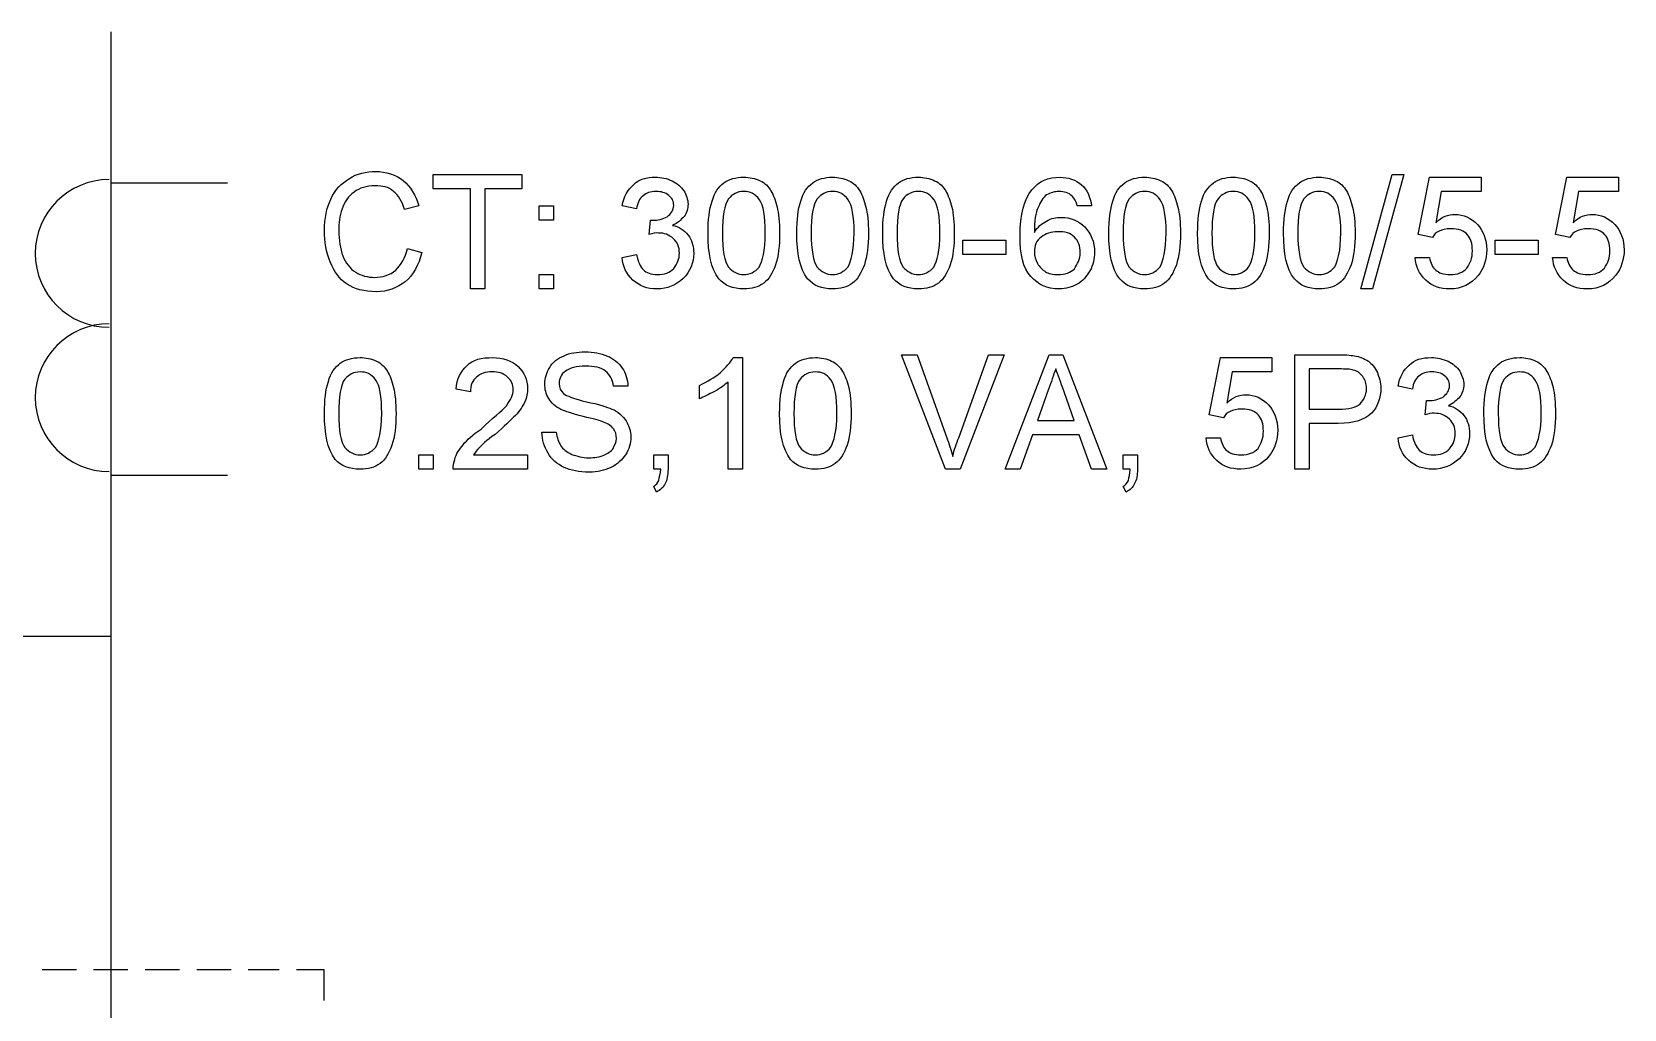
# Model space of a CAD drawing. Header units: millimetres. Extents: x 12 to 286, y 8 to 173.
# Drawn here: x 69.1 to 88.72, y 30.95 to 43 of the extents above; entities that cross this region are included whole.
import ezdxf

# ---------------------------------------------------------------- set-up
doc = ezdxf.new("R2010")
doc.units = ezdxf.units.MM
doc.layers.get('0').update_dxf_attribs({"linetype": 'CONTINUOUS'})

msp = doc.modelspace()

# ---------------------------------------------------------------- linework, layer by layer
at = {"color": 0}
for p, q in [((70.0761, 42.9962), (70.0761, 31.4399)), ((74.0473, 41.0626), (74.0473, 41.239)), ((74.0473, 41.239), (75.1417, 41.239)), ((75.1417, 41.239), (75.1417, 41.0626)), ((85.4784, 39.8279), (85.8654, 41.239)), ((86.0104, 41.239), (85.623, 39.8279)), ((85.8654, 41.239), (86.0104, 41.239)), ((86.184, 40.4992), (86.3244, 41.2048)), ((86.3244, 41.2048), (86.9597, 41.2048)), ((86.9597, 41.2048), (86.9597, 41.0284)), ((87.8777, 40.4992), (88.0181, 41.2048)), ((88.0181, 41.2048), (88.6534, 41.2048)), ((88.6534, 41.2048), (88.6534, 41.0284)), ((70.0761, 41.1346), (71.5148, 41.1346)), ((74.5063, 41.0626), (74.0473, 41.0626)), ((74.5063, 39.8279), (74.5063, 41.0626)), ((75.1417, 41.0626), (74.6827, 41.0626)), ((74.6827, 41.0626), (74.6827, 39.8279)), ((86.4676, 41.0284), (86.403, 40.6439)), ((86.9597, 41.0284), (86.4676, 41.0284)), ((88.1613, 41.0284), (88.0953, 40.6439)), ((88.6534, 41.0284), (88.1613, 41.0284)), ((73.871, 40.8506), (73.6946, 40.8065)), ((75.354, 40.6756), (75.354, 40.852)), ((75.354, 40.852), (75.5304, 40.852)), ((75.5304, 40.852), (75.5304, 40.6756)), ((76.5528, 40.816), (76.3764, 40.852)), ((82.1612, 40.852), (81.9848, 40.852)), ((82.1612, 40.852), (82.1612, 40.852)), ((75.5304, 40.6756), (75.354, 40.6756)), ((76.7098, 40.4992), (76.7278, 40.6756)), ((77.4347, 40.5158), (77.4347, 40.5158)), ((78.529, 40.5158), (78.529, 40.5158)), ((79.5874, 40.5158), (79.5874, 40.5158)), ((80.5737, 40.2526), (80.5737, 40.429)), ((80.5737, 40.429), (81.1029, 40.429)), ((81.1029, 40.429), (81.1029, 40.2526)), ((82.3736, 40.5158), (82.3736, 40.5158)), ((83.4679, 40.5158), (83.4679, 40.5158)), ((84.5263, 40.5158), (84.5263, 40.5158)), ((86.3604, 40.4633), (86.184, 40.4992)), ((87.1361, 40.2526), (87.1361, 40.429)), ((87.1361, 40.429), (87.6653, 40.429)), ((87.6653, 40.429), (87.6653, 40.2526)), ((88.054, 40.4633), (87.8777, 40.4992)), ((73.7306, 40.3257), (73.9069, 40.2788)), ((76.3764, 40.2167), (76.5528, 40.2526)), ((81.1029, 40.2526), (80.5737, 40.2526)), ((87.6653, 40.2526), (87.1361, 40.2526)), ((86.148, 40.2167), (86.3244, 40.2167)), ((87.8417, 40.2167), (88.0181, 40.2167)), ((75.354, 39.8279), (75.354, 40.0043)), ((75.354, 40.0043), (75.5304, 40.0043)), ((75.5304, 40.0043), (75.5304, 39.8279)), ((74.6827, 39.8279), (74.5063, 39.8279)), ((75.5304, 39.8279), (75.354, 39.8279)), ((85.623, 39.8279), (85.4784, 39.8279)), ((77.7448, 38.9819), (77.8577, 38.9819)), ((77.8577, 38.9819), (77.8577, 37.6068)), ((80.3603, 37.6068), (79.8174, 39.0179)), ((79.8174, 39.0179), (80.0104, 39.0179)), ((80.0104, 39.0179), (80.3769, 37.9952)), ((80.5243, 37.9952), (80.8923, 39.0179)), ((81.0853, 39.0179), (80.5423, 37.6068)), ((80.8923, 39.0179), (81.0853, 39.0179)), ((81.0948, 37.6068), (81.6363, 39.0179)), ((81.6363, 39.0179), (81.806, 39.0179)), ((81.806, 39.0179), (82.3475, 37.6068)), ((83.6083, 38.2764), (83.7487, 38.9819)), ((83.7487, 38.9819), (84.3841, 38.9819)), ((84.3841, 38.9819), (84.3841, 38.8056)), ((84.6667, 37.6068), (84.6667, 39.0179)), ((84.6667, 39.0179), (85.1902, 39.0179)), ((77.6813, 37.6068), (77.6813, 38.6789)), ((83.8923, 38.8056), (83.8274, 38.421)), ((84.3841, 38.8056), (83.8923, 38.8056)), ((85.2082, 38.8415), (84.8431, 38.8415)), ((84.8431, 38.8415), (84.8431, 38.3466)), ((74.5063, 38.559), (74.3299, 38.5932)), ((76.4466, 38.6292), (76.2702, 38.6292)), ((77.3285, 38.475), (77.3285, 38.6373)), ((81.6321, 38.5921), (81.4945, 38.2062)), ((81.9478, 38.2062), (81.8226, 38.559)), ((86.1138, 38.5932), (85.9374, 38.6292)), ((72.7082, 38.293), (72.7082, 38.293)), ((78.3167, 38.293), (78.3167, 38.293)), ((83.7847, 38.2404), (83.6083, 38.2764)), ((84.8431, 38.3466), (85.2124, 38.3466)), ((86.2707, 38.2764), (86.2887, 38.4528)), ((86.9957, 38.293), (86.9957, 38.293)), ((81.4945, 38.2062), (81.9478, 38.2062)), ((85.2015, 38.1702), (84.8431, 38.1702)), ((84.8431, 38.1702), (84.8431, 37.6068)), ((75.3883, 38.064), (75.5646, 38.064)), ((81.431, 38.0298), (81.2793, 37.6068)), ((82.0099, 38.0298), (81.431, 38.0298)), ((82.1612, 37.6068), (82.0099, 38.0298)), ((83.5723, 37.9938), (83.7487, 37.9938)), ((85.9374, 37.9938), (86.1138, 38.0298)), ((73.871, 37.6068), (73.871, 37.7832)), ((73.871, 37.7832), (74.0473, 37.7832)), ((74.0473, 37.7832), (74.0473, 37.6068)), ((74.5451, 37.7832), (75.2119, 37.7832)), ((75.2119, 37.7832), (75.2119, 37.6068)), ((76.7652, 37.6068), (76.7652, 37.7832)), ((76.7652, 37.7832), (76.9415, 37.7832)), ((76.9415, 37.7832), (76.9415, 37.6068)), ((82.55, 37.6068), (82.55, 37.7832)), ((82.55, 37.7832), (82.7264, 37.7832)), ((82.7264, 37.7832), (82.7264, 37.6068)), ((70.0761, 37.5349), (71.5148, 37.5349)), ((74.0473, 37.6068), (73.871, 37.6068)), ((75.2119, 37.6068), (74.2957, 37.6068)), ((76.8519, 37.6068), (76.7652, 37.6068)), ((77.8577, 37.6068), (77.6813, 37.6068)), ((80.5423, 37.6068), (80.3603, 37.6068)), ((81.2793, 37.6068), (81.0948, 37.6068)), ((82.3475, 37.6068), (82.1612, 37.6068)), ((82.6368, 37.6068), (82.55, 37.6068)), ((84.8431, 37.6068), (84.6667, 37.6068)), ((76.7994, 37.3242), (76.7652, 37.3944)), ((82.586, 37.3242), (82.55, 37.3944)), ((70.0761, 35.5466), (65.3341, 35.5466)), ((69.2284, 31.4399), (69.6528, 31.4399)), ((69.8638, 31.4399), (70.2867, 31.4399)), ((70.0761, 31.4399), (70.0761, 29.8304)), ((70.4991, 31.4399), (70.9221, 31.4399)), ((71.1345, 31.4399), (71.5574, 31.4399)), ((71.7695, 31.4399), (72.1501, 31.4399)), ((72.3621, 31.4399), (72.6997, 31.4399)), ((72.6997, 31.4399), (72.6997, 31.0582))]:
    msp.add_line(p, q, dxfattribs=at)
for points in [[(73.0155, 41.1882), (73.1061, 41.2517), (73.2236, 41.275), (73.3418, 41.275)], [(73.3418, 41.275), (73.4646, 41.275), (73.5887, 41.238), (73.6794, 41.1635)], [(76.5168, 41.1124), (76.5775, 41.1812), (76.6794, 41.2048), (76.787, 41.2048)], [(76.787, 41.2048), (76.8544, 41.2048), (76.9303, 41.1896), (76.9938, 41.1593)], [(77.6305, 41.1346), (77.6898, 41.1812), (77.778, 41.2048), (77.8757, 41.2048)], [(77.8757, 41.2048), (77.942, 41.2048), (78.015, 41.1896), (78.0754, 41.1607)], [(78.7245, 41.1346), (78.7823, 41.1812), (78.8705, 41.2048), (78.97, 41.2048)], [(78.97, 41.2048), (79.036, 41.2048), (79.1076, 41.1896), (79.1683, 41.1607)], [(79.7828, 41.1346), (79.8407, 41.1812), (79.9289, 41.2048), (80.0283, 41.2048)], [(80.0283, 41.2048), (80.0943, 41.2048), (80.1659, 41.1896), (80.2266, 41.1607)], [(81.4268, 41.0503), (81.5111, 41.1565), (81.6282, 41.2048), (81.7728, 41.2048)], [(81.7728, 41.2048), (81.8691, 41.2048), (81.9686, 41.173), (82.0374, 41.111)], [(82.5694, 41.1346), (82.6287, 41.1812), (82.7169, 41.2048), (82.8146, 41.2048)], [(82.8146, 41.2048), (82.8809, 41.2048), (82.9539, 41.1896), (83.0143, 41.1607)], [(83.6634, 41.1346), (83.7212, 41.1812), (83.8094, 41.2048), (83.9089, 41.2048)], [(83.9089, 41.2048), (83.9749, 41.2048), (84.0465, 41.1896), (84.1072, 41.1607)], [(84.7217, 41.1346), (84.7796, 41.1812), (84.8678, 41.2048), (84.9672, 41.2048)], [(84.9672, 41.2048), (85.0332, 41.2048), (85.1048, 41.1896), (85.1655, 41.1607)], [(70.0539, 41.1759), (69.5523, 41.1759), (69.1444, 40.7691), (69.1444, 40.2664)], [(72.7879, 40.936), (72.8377, 41.0531), (72.9174, 41.1304), (73.0155, 41.1882)], [(73.0733, 41.0214), (72.9989, 40.972), (72.9548, 40.9004), (72.9259, 40.8146)], [(73.3337, 41.0986), (73.2208, 41.0986), (73.1435, 41.0725), (73.0733, 41.0214)], [(73.5584, 41.0298), (73.4977, 41.0863), (73.4247, 41.0986), (73.3337, 41.0986)], [(73.6946, 40.8065), (73.6646, 40.9127), (73.6191, 40.9829), (73.5584, 41.0298)], [(73.6794, 41.1635), (73.7651, 41.0916), (73.8353, 40.9843), (73.871, 40.8506)], [(76.3764, 40.852), (76.3972, 40.9635), (76.4438, 41.0503), (76.5168, 41.1124)], [(76.7941, 41.0284), (76.7211, 41.0284), (76.677, 41.0104), (76.6339, 40.9744)], [(76.9511, 40.9801), (76.907, 41.0161), (76.8572, 41.0284), (76.7941, 41.0284)], [(76.9938, 41.1593), (77.0502, 41.1332), (77.1042, 41.0877), (77.137, 41.0365)], [(77.137, 41.0365), (77.1645, 40.9938), (77.1881, 40.9293), (77.1881, 40.8711)], [(77.4845, 40.9099), (77.512, 41.0175), (77.5656, 41.0877), (77.6305, 41.1346)], [(77.8743, 41.0284), (77.7946, 41.0284), (77.7363, 40.9981), (77.687, 40.9388)], [(78.0687, 40.9265), (78.0094, 41.0048), (77.9558, 41.0284), (77.8743, 41.0284)], [(78.0754, 41.1607), (78.1332, 41.1346), (78.1816, 41.0905), (78.2105, 41.0351)], [(78.2105, 41.0351), (78.2408, 40.9896), (78.2655, 40.9127), (78.2863, 40.8354)], [(78.577, 40.9099), (78.6059, 41.0175), (78.6599, 41.0877), (78.7245, 41.1346)], [(78.9672, 41.0284), (78.8871, 41.0284), (78.8307, 40.9981), (78.7799, 40.9388)], [(79.1616, 40.9265), (79.1023, 41.0048), (79.0497, 41.0284), (78.9672, 41.0284)], [(79.1683, 41.1607), (79.2275, 41.1346), (79.2745, 41.0905), (79.3048, 41.0351)], [(79.3048, 41.0351), (79.3351, 40.9896), (79.3598, 40.9127), (79.3806, 40.8354)], [(79.6354, 40.9099), (79.6643, 41.0175), (79.7183, 41.0877), (79.7828, 41.1346)], [(80.0255, 41.0284), (79.9454, 41.0284), (79.889, 40.9981), (79.8382, 40.9388)], [(80.2199, 40.9265), (80.1606, 41.0048), (80.1081, 41.0284), (80.0255, 41.0284)], [(80.2266, 41.1607), (80.2859, 41.1346), (80.3328, 41.0905), (80.3631, 41.0351)], [(80.3631, 41.0351), (80.3935, 40.9896), (80.4182, 40.9127), (80.439, 40.8354)], [(81.2793, 40.4827), (81.2793, 40.7487), (81.329, 40.9317), (81.4268, 41.0503)], [(81.7605, 41.0284), (81.7012, 41.0284), (81.6571, 41.0147), (81.606, 40.9871)], [(81.9245, 40.9691), (81.8762, 41.0161), (81.825, 41.0284), (81.7605, 41.0284)], [(82.0374, 41.111), (82.1009, 41.0559), (82.1475, 40.9621), (82.1612, 40.852)], [(82.4234, 40.9099), (82.4509, 41.0175), (82.5045, 41.0877), (82.5694, 41.1346)], [(82.8132, 41.0284), (82.7334, 41.0284), (82.6752, 40.9981), (82.6258, 40.9388)], [(83.0076, 40.9265), (82.9483, 41.0048), (82.8947, 41.0284), (82.8132, 41.0284)], [(83.0143, 41.1607), (83.0721, 41.1346), (83.1204, 41.0905), (83.1494, 41.0351)], [(83.1494, 41.0351), (83.1797, 40.9896), (83.2044, 40.9127), (83.2252, 40.8354)], [(83.5159, 40.9099), (83.5448, 41.0175), (83.5988, 41.0877), (83.6634, 41.1346)], [(83.9061, 41.0284), (83.826, 41.0284), (83.7696, 40.9981), (83.7188, 40.9388)], [(84.1005, 40.9265), (84.0412, 41.0048), (83.9886, 41.0284), (83.9061, 41.0284)], [(84.1072, 41.1607), (84.1664, 41.1346), (84.2133, 41.0905), (84.2437, 41.0351)], [(84.2437, 41.0351), (84.274, 40.9896), (84.2987, 40.9127), (84.3195, 40.8354)], [(84.5742, 40.9099), (84.6032, 41.0175), (84.6571, 41.0877), (84.7217, 41.1346)], [(84.9644, 41.0284), (84.8843, 41.0284), (84.8279, 40.9981), (84.7771, 40.9388)], [(85.1588, 40.9265), (85.0995, 41.0048), (85.047, 41.0284), (84.9644, 41.0284)], [(85.1655, 41.1607), (85.2248, 41.1346), (85.2717, 41.0905), (85.302, 41.0351)], [(85.302, 41.0351), (85.3324, 40.9896), (85.3571, 40.9127), (85.3779, 40.8354)], [(72.7082, 40.5448), (72.7082, 40.7031), (72.7343, 40.8245), (72.7879, 40.936)], [(72.9259, 40.8146), (72.8955, 40.7278), (72.8846, 40.6382), (72.8846, 40.5462)], [(76.6339, 40.9744), (76.5888, 40.9455), (76.5651, 40.8862), (76.5528, 40.816)], [(76.9317, 40.7183), (76.9758, 40.7568), (77.0117, 40.7942), (77.0117, 40.8563)], [(77.0117, 40.8563), (77.0117, 40.9166), (76.9909, 40.9469), (76.9511, 40.9801)], [(77.1881, 40.8711), (77.1881, 40.8217), (77.1715, 40.7652), (77.1398, 40.7197)], [(77.4347, 40.5158), (77.4347, 40.6809), (77.4513, 40.8065), (77.4845, 40.9099)], [(77.687, 40.9388), (77.6344, 40.8686), (77.6111, 40.7211), (77.6111, 40.5172)], [(78.1403, 40.5172), (78.1403, 40.7278), (78.117, 40.8587), (78.0687, 40.9265)], [(78.2863, 40.8354), (78.3043, 40.7624), (78.3167, 40.6495), (78.3167, 40.5158)], [(78.529, 40.5158), (78.529, 40.6809), (78.5442, 40.8065), (78.577, 40.9099)], [(78.7799, 40.9388), (78.7273, 40.8686), (78.7054, 40.7211), (78.7054, 40.5172)], [(79.2346, 40.5172), (79.2346, 40.7278), (79.2095, 40.8587), (79.1616, 40.9265)], [(79.3806, 40.8354), (79.3983, 40.7624), (79.411, 40.6495), (79.411, 40.5158)], [(79.5874, 40.5158), (79.5874, 40.6809), (79.6025, 40.8065), (79.6354, 40.9099)], [(79.8382, 40.9388), (79.7856, 40.8686), (79.7638, 40.7211), (79.7638, 40.5172)], [(80.2929, 40.5172), (80.2929, 40.7278), (80.2679, 40.8587), (80.2199, 40.9265)], [(80.439, 40.8354), (80.4566, 40.7624), (80.4693, 40.6495), (80.4693, 40.5158)], [(81.5026, 40.8326), (81.4698, 40.7719), (81.4571, 40.6633), (81.4557, 40.5253)], [(81.606, 40.9871), (81.5633, 40.954), (81.5315, 40.9004), (81.5026, 40.8326)], [(81.9848, 40.852), (81.9711, 40.9056), (81.9506, 40.9444), (81.9245, 40.9691)], [(82.3736, 40.5158), (82.3736, 40.6809), (82.3902, 40.8065), (82.4234, 40.9099)], [(82.6258, 40.9388), (82.5733, 40.8686), (82.55, 40.7211), (82.55, 40.5172)], [(83.0792, 40.5172), (83.0792, 40.7278), (83.0559, 40.8587), (83.0076, 40.9265)], [(83.2252, 40.8354), (83.2432, 40.7624), (83.2556, 40.6495), (83.2556, 40.5158)], [(83.4679, 40.5158), (83.4679, 40.6809), (83.4831, 40.8065), (83.5159, 40.9099)], [(83.7188, 40.9388), (83.6662, 40.8686), (83.6443, 40.7211), (83.6443, 40.5172)], [(84.1735, 40.5172), (84.1735, 40.7278), (84.1484, 40.8587), (84.1005, 40.9265)], [(84.3195, 40.8354), (84.3372, 40.7624), (84.3499, 40.6495), (84.3499, 40.5158)], [(84.5263, 40.5158), (84.5263, 40.6809), (84.5414, 40.8065), (84.5742, 40.9099)], [(84.7771, 40.9388), (84.7245, 40.8686), (84.7027, 40.7211), (84.7027, 40.5172)], [(85.2318, 40.5172), (85.2318, 40.7278), (85.2068, 40.8587), (85.1588, 40.9265)], [(85.3779, 40.8354), (85.3955, 40.7624), (85.4082, 40.6495), (85.4082, 40.5158)], [(76.7278, 40.6756), (76.7278, 40.6742), (76.7472, 40.6742), (76.7539, 40.6742)], [(76.7539, 40.6742), (76.8117, 40.6742), (76.8794, 40.6894), (76.9317, 40.7183)], [(77.1398, 40.7197), (77.0999, 40.6823), (77.0601, 40.6368), (76.9966, 40.6107)], [(81.4557, 40.5253), (81.4973, 40.5917), (81.5467, 40.6344), (81.606, 40.6647)], [(81.606, 40.6647), (81.661, 40.6989), (81.7259, 40.7099), (81.7908, 40.7099)], [(81.7908, 40.7099), (81.8981, 40.7099), (81.999, 40.67), (82.0787, 40.5917)], [(86.403, 40.6439), (86.4761, 40.7225), (86.5572, 40.7458), (86.6401, 40.7458)], [(86.6401, 40.7458), (86.7378, 40.7458), (86.8412, 40.7046), (86.917, 40.6231)], [(86.917, 40.6231), (86.983, 40.5476), (87.0299, 40.4372), (87.0299, 40.3091)], [(88.0953, 40.6439), (88.1683, 40.7225), (88.2495, 40.7458), (88.3324, 40.7458)], [(88.3324, 40.7458), (88.4315, 40.7458), (88.5349, 40.7046), (88.6107, 40.6231)], [(88.6107, 40.6231), (88.6767, 40.5476), (88.7236, 40.4372), (88.7236, 40.3091)], [(72.7798, 40.1602), (72.7301, 40.2869), (72.7082, 40.4082), (72.7082, 40.5448)], [(72.8846, 40.5462), (72.8846, 40.4343), (72.9008, 40.3229), (72.9354, 40.2347)], [(76.8244, 40.5172), (76.7856, 40.5225), (76.7553, 40.5116), (76.7098, 40.4992)], [(77.0089, 40.4467), (76.9497, 40.4992), (76.8985, 40.5172), (76.8244, 40.5172)], [(76.9966, 40.6107), (77.0724, 40.6012), (77.1426, 40.5515), (77.1895, 40.4922)], [(77.0819, 40.2689), (77.0819, 40.3475), (77.0572, 40.4001), (77.0089, 40.4467)], [(77.1895, 40.4922), (77.2351, 40.4343), (77.2583, 40.3571), (77.2583, 40.2664)], [(77.5684, 39.9507), (77.4707, 40.0816), (77.4347, 40.2636), (77.4347, 40.5158)], [(77.6111, 40.5172), (77.6111, 40.3063), (77.6358, 40.1602), (77.687, 40.0981)], [(78.063, 40.0981), (78.1043, 40.1645), (78.1403, 40.2992), (78.1403, 40.5172)], [(78.3167, 40.5158), (78.3167, 40.3641), (78.3001, 40.2276), (78.2669, 40.1242)], [(78.6624, 39.9507), (78.5633, 40.0816), (78.529, 40.2636), (78.529, 40.5158)], [(78.7054, 40.5172), (78.7054, 40.3063), (78.7301, 40.1602), (78.7809, 40.0981)], [(79.1573, 40.0981), (79.1986, 40.1645), (79.2346, 40.2992), (79.2346, 40.5172)], [(79.411, 40.5158), (79.411, 40.3641), (79.3944, 40.2276), (79.3612, 40.1242)], [(79.7207, 39.9507), (79.6216, 40.0816), (79.5874, 40.2636), (79.5874, 40.5158)], [(79.7638, 40.5172), (79.7638, 40.3063), (79.7885, 40.1602), (79.8393, 40.0981)], [(80.2157, 40.0981), (80.2569, 40.1645), (80.2929, 40.2992), (80.2929, 40.5172)], [(80.4693, 40.5158), (80.4693, 40.3641), (80.4527, 40.2276), (80.4196, 40.1242)], [(81.4144, 39.981), (81.3153, 40.09), (81.2793, 40.2498), (81.2793, 40.4827)], [(81.54, 40.4647), (81.4793, 40.4301), (81.4557, 40.3585), (81.4557, 40.283)], [(81.7425, 40.5335), (81.661, 40.5335), (81.595, 40.5116), (81.54, 40.4647)], [(81.9506, 40.4647), (81.9037, 40.5225), (81.8349, 40.5335), (81.7425, 40.5335)], [(82.0208, 40.2759), (82.0208, 40.3599), (81.9976, 40.4192), (81.9506, 40.4647)], [(82.0787, 40.5917), (82.1503, 40.5158), (82.1972, 40.4082), (82.1972, 40.2816)], [(82.5073, 39.9507), (82.4096, 40.0816), (82.3736, 40.2636), (82.3736, 40.5158)], [(82.55, 40.5172), (82.55, 40.3063), (82.5747, 40.1602), (82.6258, 40.0981)], [(83.0019, 40.0981), (83.0432, 40.1645), (83.0792, 40.2992), (83.0792, 40.5172)], [(83.2556, 40.5158), (83.2556, 40.3641), (83.239, 40.2276), (83.2058, 40.1242)], [(83.6013, 39.9507), (83.5021, 40.0816), (83.4679, 40.2636), (83.4679, 40.5158)], [(83.6443, 40.5172), (83.6443, 40.3063), (83.669, 40.1602), (83.7198, 40.0981)], [(84.0962, 40.0981), (84.1375, 40.1645), (84.1735, 40.2992), (84.1735, 40.5172)], [(84.3499, 40.5158), (84.3499, 40.3641), (84.3333, 40.2276), (84.3001, 40.1242)], [(84.6596, 39.9507), (84.5605, 40.0816), (84.5263, 40.2636), (84.5263, 40.5158)], [(84.7027, 40.5172), (84.7027, 40.3063), (84.7273, 40.1602), (84.7781, 40.0981)], [(85.1546, 40.0981), (85.1958, 40.1645), (85.2318, 40.2992), (85.2318, 40.5172)], [(85.4082, 40.5158), (85.4082, 40.3641), (85.3916, 40.2276), (85.3585, 40.1242)], [(86.4443, 40.5391), (86.4059, 40.5296), (86.3822, 40.495), (86.3604, 40.4633)], [(86.5875, 40.5694), (86.5216, 40.5694), (86.4789, 40.5599), (86.4443, 40.5391)], [(86.7929, 40.4964), (86.7502, 40.5462), (86.6842, 40.5694), (86.5875, 40.5694)], [(86.8535, 40.2978), (86.8535, 40.3902), (86.8345, 40.4481), (86.7929, 40.4964)], [(88.138, 40.5391), (88.0992, 40.5296), (88.0759, 40.495), (88.054, 40.4633)], [(88.2798, 40.5694), (88.2138, 40.5694), (88.1726, 40.5599), (88.138, 40.5391)], [(88.4865, 40.4964), (88.4424, 40.5462), (88.3779, 40.5694), (88.2798, 40.5694)], [(88.5472, 40.2978), (88.5472, 40.3902), (88.5264, 40.4481), (88.4865, 40.4964)], [(69.1444, 40.2664), (69.1444, 39.7633), (69.5523, 39.3555), (70.0539, 39.3555)], [(72.9354, 40.2347), (72.9643, 40.1518), (73.0222, 40.0787), (73.0938, 40.0346)], [(73.5873, 40.0597), (73.6466, 40.1242), (73.7059, 40.2071), (73.7306, 40.3257)], [(73.9069, 40.2788), (73.8699, 40.1228), (73.8022, 40.0004), (73.703, 39.9175)], [(76.5528, 40.2526), (76.5722, 40.1645), (76.5997, 40.101), (76.6382, 40.0625)], [(77.0117, 40.0816), (77.0587, 40.1422), (77.0819, 40.1948), (77.0819, 40.2689)], [(77.2583, 40.2664), (77.2583, 40.1507), (77.2156, 40.0417), (77.1289, 39.9563)], [(81.4557, 40.283), (81.4557, 40.2361), (81.4698, 40.1877), (81.4945, 40.1422)], [(81.9492, 40.0773), (81.9848, 40.1366), (82.0208, 40.192), (82.0208, 40.2759)], [(82.1972, 40.2816), (82.1972, 40.2001), (82.1778, 40.1214), (82.1408, 40.0498)], [(86.7862, 40.0858), (86.8303, 40.1479), (86.8535, 40.2096), (86.8535, 40.2978)], [(87.0299, 40.3091), (87.0299, 40.192), (86.9957, 40.0816), (86.9251, 39.9919)], [(88.4798, 40.0858), (88.5239, 40.1479), (88.5472, 40.2096), (88.5472, 40.2978)], [(88.7236, 40.3091), (88.7236, 40.192), (88.6876, 40.0816), (88.6188, 39.9919)], [(72.988, 39.8872), (72.8857, 39.9549), (72.8267, 40.0417), (72.7798, 40.1602)], [(73.0938, 40.0346), (73.1545, 39.9934), (73.2441, 39.9701), (73.328, 39.9701)], [(73.328, 39.9701), (73.4233, 39.9701), (73.5157, 39.999), (73.5873, 40.0597)], [(76.5101, 39.9369), (76.4233, 40.0195), (76.3873, 40.1024), (76.3764, 40.2167)], [(76.6382, 40.0625), (76.6727, 40.0279), (76.7348, 40.0043), (76.8103, 40.0043)], [(76.8103, 40.0043), (76.8946, 40.0043), (76.9662, 40.0308), (77.0117, 40.0816)], [(77.687, 40.0981), (77.7363, 40.0403), (77.8013, 40.0043), (77.8757, 40.0043)], [(77.8757, 40.0043), (77.9445, 40.0043), (78.0136, 40.036), (78.063, 40.0981)], [(78.2669, 40.1242), (78.2285, 40.0279), (78.1872, 39.9464), (78.1209, 39.8999)], [(78.7809, 40.0981), (78.8293, 40.0403), (78.8942, 40.0043), (78.97, 40.0043)], [(78.97, 40.0043), (79.0388, 40.0043), (79.1062, 40.036), (79.1573, 40.0981)], [(79.3612, 40.1242), (79.3214, 40.0279), (79.2797, 39.9464), (79.2152, 39.8999)], [(79.8393, 40.0981), (79.8876, 40.0403), (79.9525, 40.0043), (80.0283, 40.0043)], [(80.0283, 40.0043), (80.0971, 40.0043), (80.1645, 40.036), (80.2157, 40.0981)], [(80.4196, 40.1242), (80.3797, 40.0279), (80.3381, 39.9464), (80.2735, 39.8999)], [(81.4945, 40.1422), (81.5192, 40.0981), (81.5538, 40.0636), (81.5936, 40.0403)], [(81.5936, 40.0403), (81.624, 40.017), (81.686, 40.0043), (81.7492, 40.0043)], [(81.7492, 40.0043), (81.8321, 40.0043), (81.9023, 40.0293), (81.9492, 40.0773)], [(82.1408, 40.0498), (82.0981, 39.9867), (82.0512, 39.9232), (81.9848, 39.8861)], [(82.6258, 40.0981), (82.6752, 40.0403), (82.7401, 40.0043), (82.8146, 40.0043)], [(82.8146, 40.0043), (82.8834, 40.0043), (82.9525, 40.036), (83.0019, 40.0981)], [(83.2058, 40.1242), (83.1674, 40.0279), (83.1261, 39.9464), (83.0598, 39.8999)], [(83.7198, 40.0981), (83.7681, 40.0403), (83.8331, 40.0043), (83.9089, 40.0043)], [(83.9089, 40.0043), (83.9777, 40.0043), (84.0451, 40.036), (84.0962, 40.0981)], [(84.3001, 40.1242), (84.2603, 40.0279), (84.2186, 39.9464), (84.1541, 39.8999)], [(84.7781, 40.0981), (84.8265, 40.0403), (84.8914, 40.0043), (84.9672, 40.0043)], [(84.9672, 40.0043), (85.036, 40.0043), (85.1034, 40.036), (85.1546, 40.0981)], [(85.3585, 40.1242), (85.3186, 40.0279), (85.277, 39.9464), (85.2124, 39.8999)], [(86.2789, 39.9355), (86.1949, 40.017), (86.1589, 40.0995), (86.148, 40.2167)], [(86.3244, 40.2167), (86.3367, 40.1465), (86.3632, 40.0939), (86.403, 40.0583)], [(86.403, 40.0583), (86.4401, 40.0279), (86.5008, 40.0043), (86.5766, 40.0043)], [(86.5766, 40.0043), (86.6704, 40.0043), (86.7421, 40.0322), (86.7862, 40.0858)], [(87.9725, 39.9355), (87.8886, 40.017), (87.8526, 40.0995), (87.8417, 40.2167)], [(88.0181, 40.2167), (88.0304, 40.1465), (88.0565, 40.0939), (88.0967, 40.0583)], [(88.0967, 40.0583), (88.1338, 40.0279), (88.193, 40.0043), (88.2703, 40.0043)], [(88.2703, 40.0043), (88.3638, 40.0043), (88.4357, 40.0322), (88.4798, 40.0858)], [(73.3446, 39.7937), (73.1986, 39.7937), (73.08, 39.8254), (72.988, 39.8872)], [(73.703, 39.9175), (73.6025, 39.8406), (73.4868, 39.7937), (73.3446, 39.7937)], [(76.805, 39.8279), (76.6851, 39.8279), (76.5888, 39.8653), (76.5101, 39.9369)], [(77.1289, 39.9563), (77.0393, 39.8748), (76.9359, 39.8279), (76.805, 39.8279)], [(77.8757, 39.8279), (77.7392, 39.8279), (77.6429, 39.8695), (77.5684, 39.9507)], [(78.1209, 39.8999), (78.0507, 39.8515), (77.9748, 39.8279), (77.8757, 39.8279)], [(78.97, 39.8279), (78.8335, 39.8279), (78.7368, 39.8695), (78.6624, 39.9507)], [(79.2152, 39.8999), (79.145, 39.8515), (79.0677, 39.8279), (78.97, 39.8279)], [(80.0283, 39.8279), (79.8918, 39.8279), (79.7952, 39.8695), (79.7207, 39.9507)], [(80.2735, 39.8999), (80.2033, 39.8515), (80.1261, 39.8279), (80.0283, 39.8279)], [(81.7619, 39.8279), (81.6116, 39.8279), (81.504, 39.8791), (81.4144, 39.981)], [(81.9848, 39.8861), (81.9203, 39.8515), (81.8459, 39.8279), (81.7619, 39.8279)], [(82.8146, 39.8279), (82.6781, 39.8279), (82.5817, 39.8695), (82.5073, 39.9507)], [(83.0598, 39.8999), (82.9896, 39.8515), (82.9137, 39.8279), (82.8146, 39.8279)], [(83.9089, 39.8279), (83.7724, 39.8279), (83.6757, 39.8695), (83.6013, 39.9507)], [(84.1541, 39.8999), (84.0839, 39.8515), (84.0066, 39.8279), (83.9089, 39.8279)], [(84.9672, 39.8279), (84.8307, 39.8279), (84.734, 39.8695), (84.6596, 39.9507)], [(85.2124, 39.8999), (85.1422, 39.8515), (85.065, 39.8279), (84.9672, 39.8279)], [(86.5752, 39.8279), (86.4528, 39.8279), (86.3561, 39.8639), (86.2789, 39.9355)], [(86.9251, 39.9919), (86.8398, 39.8872), (86.7227, 39.8279), (86.5752, 39.8279)], [(88.2689, 39.8279), (88.1461, 39.8279), (88.0498, 39.8639), (87.9725, 39.9355)], [(88.6188, 39.9919), (88.5335, 39.8872), (88.4163, 39.8279), (88.2689, 39.8279)], [(70.0539, 39.3982), (69.5523, 39.3982), (69.1444, 38.9901), (69.1444, 38.4888)], [(75.6599, 39.0042), (75.7287, 39.0398), (75.8239, 39.0521), (75.9188, 39.0521)], [(75.9188, 39.0521), (76.0222, 39.0521), (76.1146, 39.0356), (76.1944, 39.0013)], [(72.7562, 38.687), (72.7851, 38.7946), (72.8391, 38.8648), (72.9036, 38.9117)], [(72.9036, 38.9117), (72.9615, 38.9587), (73.0497, 38.9819), (73.1492, 38.9819)], [(73.1492, 38.9819), (73.2151, 38.9819), (73.2868, 38.9682), (73.3474, 38.9393)], [(73.3474, 38.9393), (73.4067, 38.9117), (73.4536, 38.8676), (73.484, 38.8126)], [(74.3299, 38.5932), (74.3423, 38.7202), (74.3878, 38.8165), (74.465, 38.8828)], [(74.465, 38.8828), (74.5338, 38.9587), (74.6485, 38.9819), (74.7808, 38.9819)], [(74.7808, 38.9819), (74.9046, 38.9819), (75.0175, 38.9449), (75.0962, 38.8719)], [(75.0962, 38.8719), (75.1649, 38.7999), (75.2119, 38.7078), (75.2119, 38.5988)], [(75.4242, 38.6567), (75.4242, 38.7311), (75.4433, 38.7974), (75.4835, 38.8592)], [(75.4835, 38.8592), (75.5167, 38.9283), (75.584, 38.971), (75.6599, 39.0042)], [(75.9259, 38.8758), (75.8102, 38.8758), (75.7301, 38.8553), (75.6779, 38.8137)], [(76.1725, 38.8137), (76.1146, 38.8634), (76.0345, 38.8758), (75.9259, 38.8758)], [(76.1944, 39.0013), (76.2635, 38.9738), (76.3351, 38.9184), (76.3778, 38.8525)], [(76.3778, 38.8525), (76.4205, 38.7946), (76.4438, 38.7117), (76.4466, 38.6292)], [(77.5878, 38.7985), (77.658, 38.8634), (77.7131, 38.9227), (77.7448, 38.9819)], [(78.3664, 38.687), (78.3939, 38.7946), (78.4475, 38.8648), (78.5125, 38.9117)], [(78.5125, 38.9117), (78.5717, 38.9587), (78.6599, 38.9819), (78.7576, 38.9819)], [(78.7576, 38.9819), (78.824, 38.9819), (78.897, 38.9682), (78.9573, 38.9393)], [(78.9573, 38.9393), (79.0152, 38.9117), (79.0635, 38.8676), (79.0924, 38.8126)], [(85.1902, 39.0179), (85.2717, 39.0179), (85.3514, 39.0123), (85.3997, 39.0042)], [(85.3997, 39.0042), (85.459, 38.9957), (85.5253, 38.9696), (85.5719, 38.9364)], [(85.5719, 38.9364), (85.6107, 38.9075), (85.6548, 38.8578), (85.6823, 38.7985)], [(85.9374, 38.6292), (85.9564, 38.7406), (86.0033, 38.8278), (86.0764, 38.8895)], [(86.0764, 38.8895), (86.1385, 38.9587), (86.2404, 38.9819), (86.348, 38.9819)], [(86.348, 38.9819), (86.414, 38.9819), (86.4912, 38.9668), (86.5547, 38.9364)], [(86.5547, 38.9364), (86.6112, 38.9103), (86.6648, 38.8662), (86.698, 38.8137)], [(87.0437, 38.687), (87.0726, 38.7946), (87.1266, 38.8648), (87.1911, 38.9117)], [(87.1911, 38.9117), (87.249, 38.9587), (87.3372, 38.9819), (87.4367, 38.9819)], [(87.4367, 38.9819), (87.5026, 38.9819), (87.5743, 38.9682), (87.6349, 38.9393)], [(87.6349, 38.9393), (87.6942, 38.9117), (87.7411, 38.8676), (87.7715, 38.8126)], [(72.7082, 38.293), (72.7082, 38.4598), (72.7234, 38.5837), (72.7562, 38.687)], [(72.959, 38.716), (72.9065, 38.6457), (72.8846, 38.4997), (72.8846, 38.2944)], [(73.1464, 38.8056), (73.0663, 38.8056), (73.0098, 38.7752), (72.959, 38.716)], [(73.3407, 38.705), (73.2815, 38.7823), (73.2289, 38.8056), (73.1464, 38.8056)], [(73.4138, 38.2944), (73.4138, 38.505), (73.3887, 38.6362), (73.3407, 38.705)], [(73.484, 38.8126), (73.5143, 38.7671), (73.539, 38.6913), (73.5598, 38.6126)], [(74.5808, 38.7396), (74.5314, 38.7064), (74.5077, 38.6362), (74.5063, 38.559)], [(74.7765, 38.8056), (74.6883, 38.8056), (74.6305, 38.7837), (74.5808, 38.7396)], [(74.9639, 38.7421), (74.9046, 38.7932), (74.8538, 38.8056), (74.7765, 38.8056)], [(75.0355, 38.5865), (75.0355, 38.65), (75.0122, 38.6994), (74.9639, 38.7421)], [(75.4726, 38.4775), (75.4352, 38.5339), (75.4242, 38.5907), (75.4242, 38.6567)], [(75.6779, 38.8137), (75.6239, 38.7809), (75.6006, 38.723), (75.6006, 38.6637)], [(75.6006, 38.6637), (75.6006, 38.6126), (75.6186, 38.5713), (75.6557, 38.5381)], [(76.2702, 38.6292), (76.2607, 38.7103), (76.2275, 38.7724), (76.1725, 38.8137)], [(77.3285, 38.6373), (77.4277, 38.6913), (77.5134, 38.7354), (77.5878, 38.7985)], [(77.6813, 38.6789), (77.6386, 38.6472), (77.5836, 38.6016), (77.5148, 38.5632)], [(78.3167, 38.293), (78.3167, 38.4598), (78.3332, 38.5837), (78.3664, 38.687)], [(78.5689, 38.716), (78.5163, 38.6457), (78.4931, 38.4997), (78.4931, 38.2944)], [(78.7562, 38.8056), (78.6765, 38.8056), (78.6183, 38.7752), (78.5689, 38.716)], [(78.9506, 38.705), (78.8913, 38.7823), (78.8377, 38.8056), (78.7562, 38.8056)], [(79.0222, 38.2944), (79.0222, 38.505), (78.9989, 38.6362), (78.9506, 38.705)], [(79.0924, 38.8126), (79.1228, 38.7671), (79.1475, 38.6913), (79.1683, 38.6126)], [(81.7203, 38.8415), (81.6875, 38.7629), (81.6638, 38.6803), (81.6321, 38.5921)], [(81.8226, 38.559), (81.7757, 38.687), (81.7467, 38.7696), (81.7203, 38.8415)], [(85.3846, 38.8288), (85.3489, 38.8415), (85.2936, 38.8415), (85.2082, 38.8415)], [(85.5031, 38.7477), (85.4646, 38.796), (85.4343, 38.8151), (85.3846, 38.8288)], [(85.5486, 38.5988), (85.5486, 38.6662), (85.5334, 38.7064), (85.5031, 38.7477)], [(85.6823, 38.7985), (85.7017, 38.7421), (85.725, 38.6747), (85.725, 38.6045)], [(86.1949, 38.7533), (86.148, 38.723), (86.1247, 38.6651), (86.1138, 38.5932)], [(86.3533, 38.8056), (86.2803, 38.8056), (86.2376, 38.7876), (86.1949, 38.7533)], [(86.5106, 38.7572), (86.4665, 38.7932), (86.4182, 38.8056), (86.3533, 38.8056)], [(86.571, 38.6348), (86.571, 38.6941), (86.5519, 38.7244), (86.5106, 38.7572)], [(86.698, 38.8137), (86.7241, 38.771), (86.7473, 38.7064), (86.7473, 38.6486)], [(86.9957, 38.293), (86.9957, 38.4598), (87.0109, 38.5837), (87.0437, 38.687)], [(87.2465, 38.716), (87.194, 38.6457), (87.1721, 38.4997), (87.1721, 38.2944)], [(87.4339, 38.8056), (87.3538, 38.8056), (87.2973, 38.7752), (87.2465, 38.716)], [(87.6282, 38.705), (87.569, 38.7823), (87.5164, 38.8056), (87.4339, 38.8056)], [(87.7013, 38.2944), (87.7013, 38.505), (87.6762, 38.6362), (87.6282, 38.705)], [(87.7715, 38.8126), (87.8018, 38.7671), (87.8265, 38.6913), (87.8473, 38.6126)], [(69.1444, 38.4888), (69.1444, 37.9857), (69.5523, 37.5779), (70.0539, 37.5779)], [(73.5598, 38.6126), (73.5774, 38.5396), (73.5902, 38.4267), (73.5902, 38.293)], [(74.9501, 38.3893), (75.0013, 38.4651), (75.0355, 38.5202), (75.0355, 38.5865)], [(75.2119, 38.5988), (75.2119, 38.5533), (75.2009, 38.4898), (75.1777, 38.4362)], [(75.6211, 38.3438), (75.5481, 38.3812), (75.5054, 38.4253), (75.4726, 38.4775)], [(75.6557, 38.5381), (75.6846, 38.5135), (75.7851, 38.4722), (75.9382, 38.4376)], [(77.5148, 38.5632), (77.4428, 38.5339), (77.3836, 38.4941), (77.3285, 38.475)], [(79.1683, 38.6126), (79.1863, 38.5396), (79.1986, 38.4267), (79.1986, 38.293)], [(83.8274, 38.421), (83.9004, 38.4997), (83.9819, 38.523), (84.0645, 38.523)], [(84.0645, 38.523), (84.1636, 38.523), (84.267, 38.4831), (84.3414, 38.4006)], [(85.4714, 38.4129), (85.5126, 38.4584), (85.5486, 38.5191), (85.5486, 38.5988)], [(85.725, 38.6045), (85.725, 38.4912), (85.688, 38.3812), (85.6121, 38.2958)], [(86.3134, 38.4514), (86.3713, 38.4514), (86.4387, 38.4665), (86.4926, 38.4955)], [(86.4926, 38.4955), (86.5367, 38.5353), (86.571, 38.5727), (86.571, 38.6348)], [(86.6994, 38.4969), (86.6606, 38.4598), (86.6193, 38.4157), (86.5572, 38.3879)], [(86.7473, 38.6486), (86.7473, 38.5988), (86.7322, 38.5424), (86.6994, 38.4969)], [(87.8473, 38.6126), (87.8649, 38.5396), (87.8777, 38.4267), (87.8777, 38.293)], [(72.8416, 37.7278), (72.7424, 37.8587), (72.7082, 38.0407), (72.7082, 38.293)], [(72.8846, 38.2944), (72.8846, 38.0834), (72.9093, 37.9374), (72.9601, 37.8753)], [(73.3365, 37.8753), (73.3778, 37.943), (73.4138, 38.0781), (73.4138, 38.2944)], [(73.5902, 38.293), (73.5902, 38.1413), (73.5736, 38.0048), (73.5404, 37.9017)], [(74.6372, 38.1014), (74.7808, 38.2393), (74.8937, 38.3233), (74.9501, 38.3893)], [(75.063, 38.2683), (75.0013, 38.2115), (74.9254, 38.1303), (74.8097, 38.034)], [(75.1777, 38.4362), (75.154, 38.3879), (75.117, 38.3275), (75.063, 38.2683)], [(75.8941, 38.2556), (75.7604, 38.2944), (75.6737, 38.3163), (75.6211, 38.3438)], [(75.9382, 38.4376), (76.0843, 38.4087), (76.1929, 38.3727), (76.2483, 38.348)], [(76.2483, 38.348), (76.3242, 38.3205), (76.3873, 38.2598), (76.4247, 38.202)], [(78.4504, 37.7278), (78.3527, 37.8587), (78.3167, 38.0407), (78.3167, 38.293)], [(78.4931, 38.2944), (78.4931, 38.0834), (78.5178, 37.9374), (78.5689, 37.8753)], [(78.945, 37.8753), (78.9862, 37.943), (79.0222, 38.0781), (79.0222, 38.2944)], [(79.1986, 38.293), (79.1986, 38.1413), (79.182, 38.0048), (79.1489, 37.9017)], [(83.8701, 38.3177), (83.8316, 38.3081), (83.8069, 38.2722), (83.7847, 38.2404)], [(84.0123, 38.3466), (83.9459, 38.3466), (83.9033, 38.3371), (83.8701, 38.3177)], [(84.2176, 38.2736), (84.1745, 38.3233), (84.11, 38.3466), (84.0123, 38.3466)], [(84.2779, 38.0753), (84.2779, 38.1674), (84.2589, 38.2252), (84.2176, 38.2736)], [(84.3414, 38.4006), (84.4077, 38.3247), (84.4543, 38.2143), (84.4543, 38.0862)], [(85.6121, 38.2958), (85.5267, 38.2171), (85.3983, 38.1702), (85.2015, 38.1702)], [(85.2124, 38.3466), (85.3281, 38.3466), (85.4206, 38.3688), (85.4714, 38.4129)], [(86.3836, 38.2958), (86.3452, 38.3011), (86.3163, 38.2887), (86.2707, 38.2764)], [(86.2887, 38.4528), (86.2873, 38.4514), (86.3078, 38.4514), (86.3134, 38.4514)], [(86.5699, 38.2242), (86.5106, 38.2778), (86.4595, 38.2958), (86.3836, 38.2958)], [(86.5572, 38.3879), (86.6316, 38.3783), (86.7033, 38.3286), (86.7488, 38.2693)], [(86.7488, 38.2693), (86.7943, 38.2115), (86.8193, 38.1346), (86.8193, 38.0436)], [(87.1291, 37.7278), (87.0299, 37.8587), (86.9957, 38.0407), (86.9957, 38.293)], [(87.1721, 38.2944), (87.1721, 38.0834), (87.1968, 37.9374), (87.2476, 37.8753)], [(87.624, 37.8753), (87.6653, 37.943), (87.7013, 38.0781), (87.7013, 38.2944)], [(87.8777, 38.293), (87.8777, 38.1413), (87.8611, 38.0048), (87.8279, 37.9017)], [(74.4181, 37.907), (74.4608, 37.9705), (74.5381, 38.0298), (74.6372, 38.1014)], [(76.1464, 38.1868), (76.1023, 38.2076), (76.025, 38.2242), (75.8941, 38.2556)], [(76.2702, 38.1028), (76.2346, 38.1469), (76.2056, 38.1649), (76.1464, 38.1868)], [(76.3062, 37.9843), (76.3062, 38.0326), (76.2938, 38.0683), (76.2702, 38.1028)], [(76.4247, 38.202), (76.4589, 38.1441), (76.4826, 38.0753), (76.4826, 37.9995)], [(84.2119, 37.8629), (84.2546, 37.925), (84.2779, 37.9871), (84.2779, 38.0753)], [(84.4543, 38.0862), (84.4543, 37.9691), (84.4201, 37.8587), (84.3499, 37.7694)], [(86.6429, 38.0478), (86.6429, 38.1247), (86.6179, 38.1787), (86.5699, 38.2242)], [(72.9601, 37.8753), (73.0084, 37.8174), (73.0733, 37.7832), (73.1492, 37.7832)], [(73.1492, 37.7832), (73.218, 37.7832), (73.2854, 37.8135), (73.3365, 37.8753)], [(73.5404, 37.9017), (73.5005, 37.8051), (73.4589, 37.7239), (73.3944, 37.677)], [(74.3133, 37.7254), (74.3285, 37.7956), (74.3701, 37.8492), (74.4181, 37.907)], [(74.8097, 38.034), (74.7007, 37.9635), (74.6428, 37.8975), (74.6139, 37.8686)], [(75.4641, 37.8023), (75.4144, 37.8852), (75.3911, 37.9663), (75.3883, 38.064)], [(75.5646, 38.064), (75.5731, 37.9952), (75.5922, 37.9402), (75.6211, 37.8947)], [(75.6211, 37.8947), (75.6433, 37.8601), (75.6955, 37.8146), (75.7576, 37.7885)], [(76.2674, 37.8629), (76.2825, 37.907), (76.3062, 37.9388), (76.3062, 37.9843)], [(76.4826, 37.9995), (76.4826, 37.9331), (76.4618, 37.8506), (76.4191, 37.7832)], [(78.5689, 37.8753), (78.6183, 37.8174), (78.6832, 37.7832), (78.7576, 37.7832)], [(78.7576, 37.7832), (78.8264, 37.7832), (78.8956, 37.8135), (78.945, 37.8753)], [(79.1489, 37.9017), (79.1104, 37.8051), (79.0691, 37.7239), (79.0028, 37.677)], [(80.3769, 37.9952), (80.4016, 37.925), (80.4305, 37.8368), (80.4513, 37.7652)], [(80.4513, 37.7652), (80.4665, 37.8478), (80.4968, 37.918), (80.5243, 37.9952)], [(83.7046, 37.7127), (83.6193, 37.7956), (83.5836, 37.8767), (83.5723, 37.9938)], [(83.7487, 37.9938), (83.7614, 37.9236), (83.7875, 37.8714), (83.8274, 37.8354)], [(86.0697, 37.7141), (85.9825, 37.797), (85.9483, 37.8795), (85.9374, 37.9938)], [(86.1138, 38.0298), (86.1314, 37.9416), (86.1603, 37.8781), (86.1991, 37.8411)], [(86.5724, 37.8587), (86.6179, 37.9194), (86.6429, 37.9719), (86.6429, 38.0478)], [(86.8193, 38.0436), (86.8193, 37.9293), (86.7752, 37.8188), (86.6895, 37.7335)], [(87.2476, 37.8753), (87.2959, 37.8174), (87.3608, 37.7832), (87.4367, 37.7832)], [(87.4367, 37.7832), (87.5055, 37.7832), (87.5729, 37.8135), (87.624, 37.8753)], [(87.8279, 37.9017), (87.788, 37.8051), (87.7464, 37.7239), (87.6819, 37.677)], [(73.1492, 37.6068), (73.0127, 37.6068), (72.916, 37.6467), (72.8416, 37.7278)], [(73.3944, 37.677), (73.3242, 37.6287), (73.2469, 37.6068), (73.1492, 37.6068)], [(74.2957, 37.6068), (74.2943, 37.6481), (74.2996, 37.6865), (74.3133, 37.7254)], [(74.6139, 37.8686), (74.5864, 37.8464), (74.5628, 37.8121), (74.5451, 37.7832)], [(75.6613, 37.6287), (75.5689, 37.6714), (75.5124, 37.7254), (75.4641, 37.8023)], [(75.7576, 37.7885), (75.8141, 37.7705), (75.8899, 37.7472), (75.9672, 37.7472)], [(75.9672, 37.7472), (76.0317, 37.7472), (76.0966, 37.7567), (76.1488, 37.779)], [(76.1488, 37.779), (76.1958, 37.7994), (76.2413, 37.8273), (76.2674, 37.8629)], [(76.4191, 37.7832), (76.375, 37.7278), (76.3171, 37.6647), (76.2385, 37.6259)], [(78.7576, 37.6068), (78.6211, 37.6068), (78.5248, 37.6467), (78.4504, 37.7278)], [(79.0028, 37.677), (78.9326, 37.6287), (78.8568, 37.6068), (78.7576, 37.6068)], [(83.9996, 37.6068), (83.8786, 37.6068), (83.7805, 37.641), (83.7046, 37.7127)], [(83.8274, 37.8354), (83.8648, 37.8051), (83.9251, 37.7832), (84.001, 37.7832)], [(84.3499, 37.7694), (84.2641, 37.6647), (84.1484, 37.6068), (83.9996, 37.6068)], [(84.001, 37.7832), (84.0948, 37.7832), (84.1664, 37.8093), (84.2119, 37.8629)], [(86.3646, 37.6068), (86.2446, 37.6068), (86.148, 37.6424), (86.0697, 37.7141)], [(86.1991, 37.8411), (86.2323, 37.8051), (86.2954, 37.7832), (86.3713, 37.7832)], [(86.6895, 37.7335), (86.5999, 37.6534), (86.4955, 37.6068), (86.3646, 37.6068)], [(86.3713, 37.7832), (86.4553, 37.7832), (86.5258, 37.8079), (86.5724, 37.8587)], [(87.4367, 37.6068), (87.3002, 37.6068), (87.2035, 37.6467), (87.1291, 37.7278)], [(87.6819, 37.677), (87.6117, 37.6287), (87.5344, 37.6068), (87.4367, 37.6068)], [(75.9739, 37.5708), (75.843, 37.5708), (75.7453, 37.5902), (75.6613, 37.6287)], [(76.2385, 37.6259), (76.1587, 37.5941), (76.0719, 37.5708), (75.9739, 37.5708)], [(76.8283, 37.4675), (76.8339, 37.5102), (76.8505, 37.5461), (76.8519, 37.6068)], [(76.9415, 37.6068), (76.9415, 37.5324), (76.9288, 37.4731), (76.907, 37.429)], [(82.6149, 37.4675), (82.6188, 37.5102), (82.6354, 37.5461), (82.6368, 37.6068)], [(82.7264, 37.6068), (82.7264, 37.5324), (82.7155, 37.4731), (82.6918, 37.429)], [(76.7652, 37.3944), (76.7941, 37.411), (76.8145, 37.4357), (76.8283, 37.4675)], [(76.907, 37.429), (76.8837, 37.3835), (76.8491, 37.3489), (76.7994, 37.3242)], [(82.55, 37.3944), (82.5789, 37.411), (82.6012, 37.4357), (82.6149, 37.4675)], [(82.6918, 37.429), (82.6699, 37.3835), (82.634, 37.3489), (82.586, 37.3242)]]:
    msp.add_open_spline(points, degree=3, dxfattribs=at)

doc.saveas('drawing.dxf')
